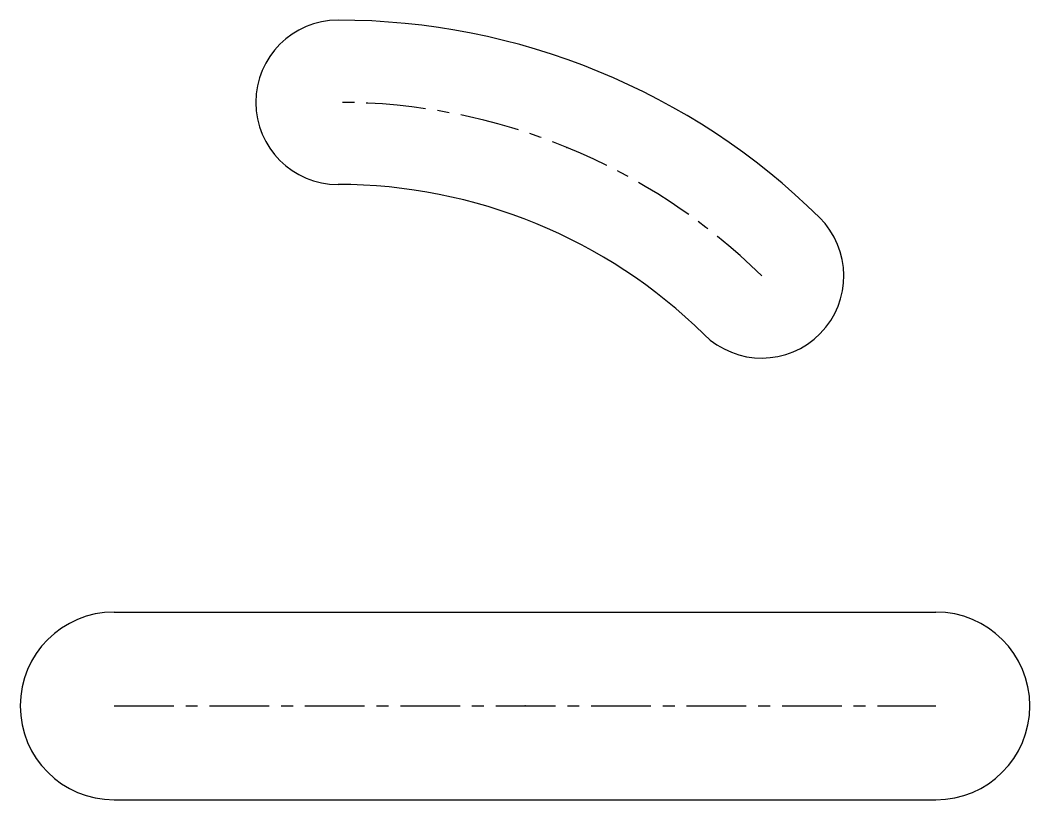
# Model space of a CAD drawing. Header units: millimetres. Extents: x -68 to 147, y -20 to 146.
import ezdxf

# ---------------------------------------------------------------- set-up
doc = ezdxf.new("R2010")
doc.units = ezdxf.units.MM
doc.header["$PDSIZE"] = -1
doc.linetypes.add('CENTERX2', pattern=[20.32, 12.7, -2.54, 2.54, -2.54])

msp = doc.modelspace()

# ---------------------------------------------------------------- linework, layer by layer
at = {"color": 7, "linetype": 'Continuous'}
for p, q in [((-47.68, 20), (127.32, 20)), ((-47.68, -20), (127.32, -20))]:
    msp.add_line(p, q, dxfattribs=at)
at = {"color": 7, "linetype": 'CENTERX2'}
msp.add_line((-47.68, 0), (127.32, 0), dxfattribs=at)
at = {"color": 7, "linetype": 'Continuous'}
for centre, radius, start, end in [((0, 128.56), 17.5, 90, 270), ((0, 0), 146.06, 45.4315, 90), ((0, 0), 111.06, 45.4315, 90), ((90.22, 91.59), 17.5, 225.4315, 45.4315), ((-47.68, 0), 20, 90, 270), ((127.32, 0), 20, 270, 90)]:
    msp.add_arc(centre, radius, start, end, dxfattribs=at)
at = {"color": 7, "linetype": 'CENTERX2'}
msp.add_arc((0, 0), 128.56, 45.4315, 90, dxfattribs=at)
at = {"color": 7, "linetype": 'Continuous'}
for p in [(48.75, 118.96), (39.82, 0)]:
    msp.add_point(p, dxfattribs=at)

doc.saveas('drawing.dxf')
